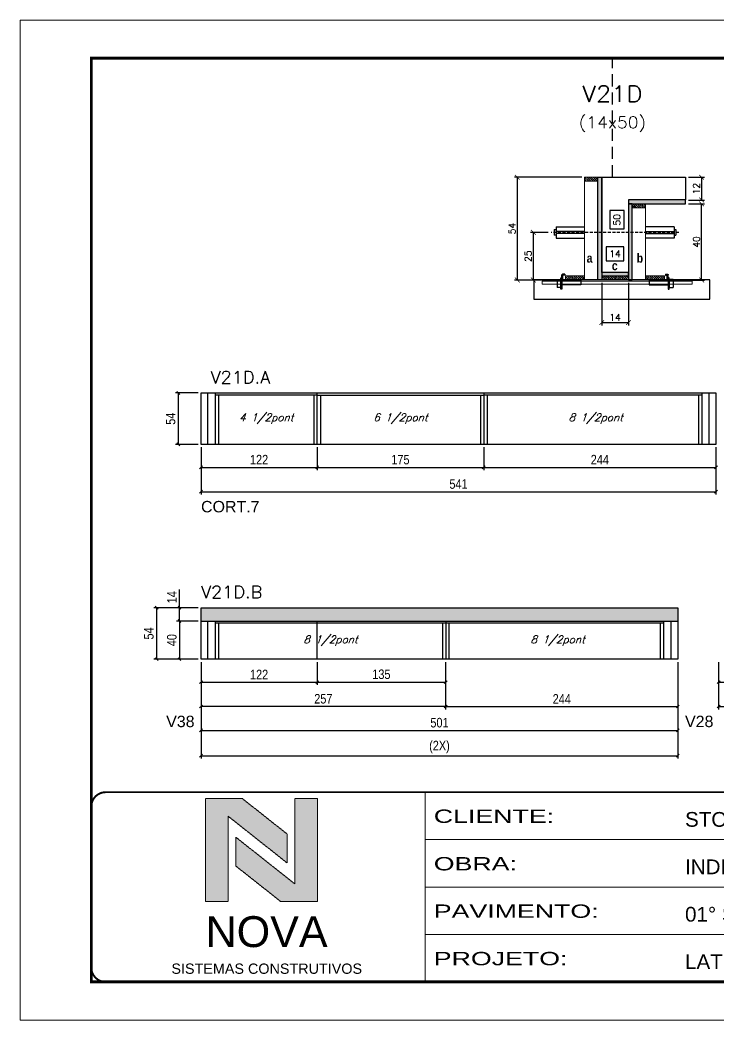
# Model space of a CAD drawing. Extents: x 0 to 6325, y 5574 to 19307.
# Drawn here: x 3170 to 3903, y 14763 to 15813 of the extents above; entities that cross this region are included whole.
import ezdxf
from ezdxf.enums import TextEntityAlignment as Align

# ---------------------------------------------------------------- set-up
doc = ezdxf.new("R2010")
doc.units = 0
for name, pattern in [('CONTINUO', [0]), ('DASHED', [0.75, 0.5, -0.25]), ('HIDDEN', [9.525, 6.35, -3.175])]:
    doc.linetypes.add(name, pattern=pattern)
for name, color, linetype in [('1', 1, 'Continuous'), ('5', 5, 'Continuous'), ('barrote', 251, 'Continuous'), ('COTA', 241, 'Continuous'), ('Cota Seção (2x)', 4, 'Continuous'), ('detalhes', 4, 'Continuous'), ('Hachura', 253, 'Continuous'), ('Painéis', 200, 'Continuous'), ('presilha', 1, 'Continuous'), ('SARR_2.2x7', 40, 'Continuous'), ('SARR_3.5x7', 81, 'Continuous'), ('TENSOR', 3, 'Continuous'), ('texto', 7, 'Continuous'), ('Texto de Titulo', 7, 'Continuous'), ('Texto Qtd Sarr', 242, 'Continuous')]:
    doc.layers.add(name, color=color, linetype=linetype)
for name, color, linetype, lineweight in [('CARIMBO-LEGENDA', 75, 'Continuous', 15), ('CONCRETO', 251, 'Continuous', 25), ('Folhas', 255, 'Continuous', 9), ('Madeira', 126, 'Continuous', 18), ('SARRAFO DE PRESSAO', 251, 'DASHED', 9), ('SCO-___-LAJ', 2, 'Continuous', 0), ('Texto Seção', 7, 'Continuous', 15)]:
    doc.layers.add(name, color=color, linetype=linetype, lineweight=lineweight)
doc.styles.add('arial', font='arial.ttf')
doc.styles.add('COTA TECNICA', font='techl___.ttf', dxfattribs={"height": 10})
doc.styles.add('REGUA-120', font='ROMANS.shx', dxfattribs={"height": 15})
doc.styles.add('Romans', font='romans.shx')
doc.styles.get("Standard").update_dxf_attribs({"font": 'arial.ttf'})
doc.styles.add('TECNICA', font='techb___.ttf', dxfattribs={"height": 10})
doc.styles.add('Tecnologia', font='')
doc.styles.get('Tecnologia').set_extended_font_data('Forgotten Futurist')
doc.dimstyles.new('Cota Seção (2x)', dxfattribs={"dimtxt": 7, "dimasz": 5, "dimexe": 3, "dimexo": 3, "dimgap": 2, "dimtad": 3, "dimdec": 1, "dimlfac": 0.5, "dimzin": 12, "dimdsep": 46, "dimtxsty": 'Romans', "dimblk": 'ARCHTICK', "dimcen": 0, "dimclrd": 4, "dimclre": 4, "dimclrt": 1, "dimadec": 1, "dimazin": 3, "dimtfac": 1, "dimtdec": 1, "dimtmove": 0, "dimatfit": 3, "dimldrblk": 'OBLIQUE', "dimfxl": 1, "dimtolj": 1, "dimtzin": 12, "dimarcsym": 0})
doc.dimstyles.new('Cota Seção interna', dxfattribs={"dimtxt": 7, "dimasz": 6, "dimexe": 0.18, "dimexo": 2, "dimgap": -4, "dimtad": 3, "dimdec": 1, "dimlfac": 0.5, "dimzin": 12, "dimdsep": 46, "dimtxsty": 'Romans', "dimblk": 'ARCHTICK', "dimcen": 0.09, "dimse1": 1, "dimse2": 1, "dimsd1": 1, "dimsd2": 1, "dimclrd": 180, "dimclre": 5, "dimclrt": 1, "dimadec": 0, "dimazin": 3, "dimtfac": 1, "dimtdec": 1, "dimtofl": 0, "dimtmove": 0, "dimatfit": 3, "dimldrblk": 'ARCHTICK', "dimfxl": 1, "dimtolj": 1, "dimtzin": 0, "dimarcsym": 0})
doc.dimstyles.new('PAINEL', dxfattribs={"dimtxt": 10, "dimasz": 3, "dimexe": 3, "dimexo": 3, "dimgap": 3, "dimtad": 1, "dimdec": 1, "dimzin": 12, "dimdsep": 46, "dimtxsty": 'COTA TECNICA', "dimblk1": 'OBLIQUE', "dimblk2": 'OBLIQUE', "dimsah": 1, "dimcen": 0.9, "dimclrd": 4, "dimclre": 4, "dimclrt": 240, "dimadec": 1, "dimazin": 3, "dimtfac": 1, "dimtdec": 1, "dimtmove": 0, "dimatfit": 3, "dimfxl": 1, "dimtolj": 1, "dimtzin": 12, "dimarcsym": 0})
pattern_1 = [(315, (26727.815, 7310.206), (1.12253202, 1.12253202), [])]

# ---------------------------------------------------------------- blocks, each defined once
blk = doc.blocks.new('A$C64660E27')
at = {"layer": 'COTA', "true_color": 0x1a1a1a}
h = blk.add_hatch(color=250, dxfattribs=at)
h.dxf.hatch_style = 1
h.paths.add_polyline_path([(185.4, -11.6), (142.4, -11.6), (142.4, -131.6), (168.8, -131.6), (168.8, -32.2), (237.7, -86.7), (237.7, -53)])
at = {"layer": 'COTA'}
h = blk.add_hatch(color=20, dxfattribs=at)
h.dxf.hatch_style = 1
h.paths.add_polyline_path([(273, -11.4), (246.6, -11.4), (246.6, -111.1), (177.7, -56.6), (177.7, -90.2), (230, -131.6), (273, -131.6)])
for p, q in [((142.4, -131.6), (142.4, -11.6)), ((142.4, -11.6), (185.4, -11.6)), ((185.4, -11.6), (237.7, -53)), ((273, -11.4), (246.6, -11.4)), ((246.6, -111.1), (246.6, -11.4)), ((273, -11.4), (273, -131.6)), ((168.8, -32.2), (237.7, -86.7)), ((168.8, -131.6), (168.8, -32.2)), ((246.6, -111.1), (177.7, -56.6)), ((177.7, -90.2), (177.7, -56.6)), ((237.7, -86.7), (237.7, -53)), ((230, -131.6), (177.7, -90.2)), ((142.4, -131.6), (168.8, -131.6)), ((273, -131.6), (230, -131.6))]:
    blk.add_line(p, q)
at = {"layer": 'CARIMBO-LEGENDA', "color": 7, "linetype": 'Continuous', "ltscale": 100, "style": 'arial'}
blk.add_text('NOVA', height=36, dxfattribs=at).set_placement((142.4, -184.8))
at = {"layer": 'CARIMBO-LEGENDA', "color": 7, "linetype": 'Continuous', "style": 'arial'}
blk.add_text('SISTEMAS CONSTRUTIVOS', height=12, dxfattribs=at).set_placement((102.5, -216))
blk = doc.blocks.new('9999999999')
at = {"color": 30, "linetype": 'CONTINUO'}
for p, q in [((98564.6, 34230.2), (98564.6, 34429.4)), ((98564.6, 34379.6), (99584, 34379.6)), ((98564.6, 34329.8), (99488, 34329.8)), ((98564.6, 34280), (99488, 34280))]:
    blk.add_line(p, q, dxfattribs=at)
at = {"color": 30, "linetype": 'CONTINUO', "const_width": 2}
blk.add_lwpolyline([(99584, 34230.2), (99584, 34414.4, 0.414214), (99569, 34429.4), (98229, 34429.4, 0.414214), (98214, 34414.4), (98214, 34245.2, 0.414214), (98229, 34230.2), (99584, 34230.2)], format="xyb", dxfattribs=at)
at = {"layer": 'Folhas'}
blk.add_lwpolyline([(98139, 34190.2), (99624, 34190.2), (99624, 35240.2), (98139, 35240.2)], close=True, dxfattribs=at)
at = {"layer": 'Folhas', "color": 30, "const_width": 3}
blk.add_lwpolyline([(98214, 34230.2), (99584, 34230.2), (99584, 35200.2), (98214, 35200.2)], close=True, dxfattribs=at)
at = {"xscale": 0.9, "yscale": 0.9, "zscale": 0.9}
blk.add_blockref('A$C64660E27', (98205.8, 34433.1), dxfattribs=at)
at = {"color": 7, "linetype": 'Continuous', "ltscale": 5, "style": 'arial'}
for s, height, p in [('STOG', 15.48, (98837.7, 34393.1)), ('INDIANOPOLIS', 15.483, (98837.7, 34343.3)), ('01° SUBSOLO - PERIFERIA - TRECHO 1', 15.483, (98837.7, 34293.5)), ('LATERAL DE VIGAS', 15.483, (98837.7, 34243.7))]:
    blk.add_text(s, height=height, dxfattribs=at).set_placement(p)
at = {"layer": 'Folhas', "color": 7, "style": 'Tecnologia', "width": 1.5}
for s, p in [('CLIENTE:', (98573.7, 34397.2)), ('OBRA:', (98573.7, 34347.3)), ('PAVIMENTO:', (98573.7, 34297.5)), ('PROJETO:', (98573.7, 34247.7))]:
    blk.add_text(s, height=14, dxfattribs=at).set_placement(p)
blk = doc.blocks.new('titulo1')
at = {"layer": 'Defpoints', "color": 252, "linetype": 'HIDDEN', "ltscale": 2}
blk.add_line((0, 0), (0, 125), dxfattribs=at)
at = {"layer": 'Defpoints', "style": 'Romans', "oblique": 15}
blk.add_attdef('FOLHA', text='', height=10, dxfattribs=at).set_placement((0, 15.6), align=Align.MIDDLE_CENTER)
at = {"layer": 'Texto Qtd Sarr', "color": 3, "style": 'Romans', "oblique": 15}
for tag, height, p in [('TITULO', 17, (0, 71.4)), ('SEÇÃO', 12, (0, 41.5))]:
    blk.add_attdef(tag, text='', height=height, dxfattribs=at).set_placement(p, align=Align.MIDDLE_CENTER)
blk = doc.blocks.new('_ArchTick')
at = {"color": 0, "linetype": 'ByBlock', "const_width": 0.15}
blk.add_lwpolyline([(-0.5, -0.5), (0.5, 0.5)], dxfattribs=at)
blk = doc.blocks.new('*D3649')
at = {"layer": 'COTA', "color": 4, "lineweight": -2, "transparency": 16777216}
for p, q in [((3872.2, 15647.8), (3889.1, 15647.8)), ((3886.1, 15647.8), (3886.1, 15623.8)), ((3872.2, 15623.8), (3889.1, 15623.8))]:
    blk.add_line(p, q, dxfattribs=at)
at = {"layer": 'Defpoints', "color": 0, "transparency": 16777216}
for p in [(3869.2, 15647.8), (3869.2, 15623.8), (3886.1, 15623.8)]:
    blk.add_point(p, dxfattribs=at)
at = {"layer": 'COTA', "color": 4, "lineweight": -2, "transparency": 16777216, "xscale": 5, "yscale": 5, "zscale": 5}
for p, rotation in [((3886.1, 15647.8), 90), ((3886.1, 15623.8), 270)]:
    blk.add_blockref('_ArchTick', p, dxfattribs=dict(at, rotation=rotation))
at = {"layer": 'COTA', "color": 1, "transparency": 16777216, "insert": (3880.6, 15635.8), "char_height": 7, "attachment_point": 5, "rotation": 90, "style": 'Romans'}
blk.add_mtext('\\A1;12', dxfattribs=at)
blk = doc.blocks.new('_Oblique')
at = {"layer": '1', "color": 0, "lineweight": -2}
blk.add_line((-0.5, -0.5), (0.5, 0.5), dxfattribs=at)
blk = doc.blocks.new('*D3650')
at = {"layer": 'COTA', "color": 4, "lineweight": -2, "transparency": 16777216}
for p, q in [((3872.2, 15619.8), (3889.1, 15619.8)), ((3886.1, 15539.8), (3886.1, 15619.8)), ((3845.8, 15539.8), (3889.1, 15539.8))]:
    blk.add_line(p, q, dxfattribs=at)
at = {"layer": 'Defpoints', "color": 0, "transparency": 16777216}
for p in [(3869.2, 15619.8), (3886.1, 15619.8), (3842.8, 15539.8)]:
    blk.add_point(p, dxfattribs=at)
at = {"layer": 'COTA', "color": 4, "lineweight": -2, "transparency": 16777216, "xscale": 5, "yscale": 5, "zscale": 5}
for p, rotation in [((3886.1, 15619.8), 90), ((3886.1, 15539.8), 270)]:
    blk.add_blockref('_ArchTick', p, dxfattribs=dict(at, rotation=rotation))
at = {"layer": 'COTA', "color": 1, "transparency": 16777216, "insert": (3880.6, 15579.8), "char_height": 7, "attachment_point": 5, "rotation": 90, "style": 'Romans'}
blk.add_mtext('\\A1;40', dxfattribs=at)
blk = doc.blocks.new('*D3651')
at = {"layer": 'Cota Seção (2x)', "color": 180, "lineweight": -2, "transparency": 16777216}
for p, q in [((3804.7, 15612.7), (3789.7, 15612.7)), ((3789.7, 15612.7), (3789.7, 15593.4)), ((3804.7, 15593.4), (3804.7, 15612.7)), ((3789.7, 15593.4), (3804.7, 15593.4))]:
    blk.add_line(p, q, dxfattribs=at)
at = {"layer": 'Defpoints', "color": 0, "transparency": 16777216}
for p in [(3808.7, 15647.8), (3820.2, 15647.8), (3820.2, 15547.8)]:
    blk.add_point(p, dxfattribs=at)
at = {"layer": 'Cota Seção (2x)', "color": 1, "transparency": 16777216, "insert": (3797.2, 15603), "char_height": 7, "attachment_point": 5, "rotation": 90, "style": 'Romans'}
blk.add_mtext('\\A1;50', dxfattribs=at)
blk = doc.blocks.new('*D3652')
at = {"layer": 'COTA', "color": 4, "lineweight": -2, "transparency": 16777216}
for p, q in [((3760.2, 15647.8), (3689.5, 15647.8)), ((3692.5, 15647.8), (3692.5, 15539.8)), ((3744.6, 15539.8), (3689.5, 15539.8))]:
    blk.add_line(p, q, dxfattribs=at)
at = {"layer": 'Defpoints', "color": 0, "transparency": 16777216}
for p in [(3763.2, 15647.8), (3692.5, 15539.8), (3747.6, 15539.8)]:
    blk.add_point(p, dxfattribs=at)
at = {"layer": 'COTA', "color": 4, "lineweight": -2, "transparency": 16777216, "xscale": 5, "yscale": 5, "zscale": 5}
for p, rotation in [((3692.5, 15647.8), 90), ((3692.5, 15539.8), 270)]:
    blk.add_blockref('_ArchTick', p, dxfattribs=dict(at, rotation=rotation))
at = {"layer": 'COTA', "color": 1, "transparency": 16777216, "insert": (3687, 15593.8), "char_height": 7, "attachment_point": 5, "rotation": 90, "style": 'Romans'}
blk.add_mtext('\\A1;54', dxfattribs=at)
blk = doc.blocks.new('PRESILHA METÁLICA 1')
at = {"layer": 'presilha'}
for p, q in [((7.5, 10.6), (7.5, 19.9)), ((12, 21), (8.6, 21)), ((9, 11.6), (9, 18.9)), ((12, 19.5), (9.6, 19.5)), ((12, 21), (12, 19.5)), ((0, 13), (6, 13)), ((0, 13), (0, 0)), ((6, 0), (0, 0)), ((6, 15.5), (7.5, 15.5)), ((6, -2.5), (6, 15.5)), ((6, 13), (6, 0)), ((7.5, 15.5), (7.5, -2.5)), ((37.5, 4.1), (7.5, 4.1)), ((37.5, 11), (9.6, 11)), ((37.5, 11), (37.5, 4.1)), ((7.5, -2.5), (6, -2.5))]:
    blk.add_line(p, q, dxfattribs=at)
for centre, radius, start, end in [((8.6, 19.9), 1.14, 90, 180), ((9.6, 18.9), 0.57, 90, 180), ((9.6, 11.6), 0.57, 180, 270)]:
    blk.add_arc(centre, radius, start, end, dxfattribs=at)
blk = doc.blocks.new('*D3653')
at = {"layer": 'COTA', "color": 4, "lineweight": -2, "transparency": 16777216}
for p, q in [((3781.2, 15536.8), (3781.2, 15492.1)), ((3809.2, 15536.8), (3809.2, 15492.1)), ((3781.2, 15495.1), (3809.2, 15495.1))]:
    blk.add_line(p, q, dxfattribs=at)
at = {"layer": 'Defpoints', "color": 0, "transparency": 16777216}
for p in [(3781.2, 15539.8), (3809.2, 15539.8), (3809.2, 15495.1)]:
    blk.add_point(p, dxfattribs=at)
at = {"layer": 'COTA', "color": 4, "lineweight": -2, "transparency": 16777216, "xscale": 5, "yscale": 5, "zscale": 5, "rotation": 180}
blk.add_blockref('_ArchTick', (3781.2, 15495.1), dxfattribs=at)
at = {"layer": 'COTA', "color": 4, "lineweight": -2, "transparency": 16777216, "xscale": 5, "yscale": 5, "zscale": 5}
blk.add_blockref('_ArchTick', (3809.2, 15495.1), dxfattribs=at)
at = {"layer": 'COTA', "color": 1, "transparency": 16777216, "insert": (3795.2, 15500.6), "char_height": 7, "attachment_point": 5, "style": 'Romans'}
blk.add_mtext('\\A1;14', dxfattribs=at)
blk = doc.blocks.new('*D4786')
at = {"layer": 'COTA', "color": 4, "lineweight": -2, "transparency": 16777216}
for p, q in [((3724.9, 15589.8), (3706.3, 15589.8)), ((3709.3, 15589.8), (3709.3, 15539.8)), ((3724.9, 15539.8), (3706.3, 15539.8))]:
    blk.add_line(p, q, dxfattribs=at)
at = {"layer": 'Defpoints', "color": 0, "transparency": 16777216}
for p in [(3727.9, 15589.8), (3709.3, 15539.8), (3727.9, 15539.8)]:
    blk.add_point(p, dxfattribs=at)
at = {"layer": 'COTA', "color": 4, "lineweight": -2, "transparency": 16777216, "xscale": 5, "yscale": 5, "zscale": 5}
for p, rotation in [((3709.3, 15589.8), 90), ((3709.3, 15539.8), 270)]:
    blk.add_blockref('_ArchTick', p, dxfattribs=dict(at, rotation=rotation))
at = {"layer": 'COTA', "color": 1, "transparency": 16777216, "insert": (3703.8, 15564.8), "char_height": 7, "attachment_point": 5, "rotation": 90, "style": 'Romans'}
blk.add_mtext('\\A1;25', dxfattribs=at)
blk = doc.blocks.new('*D3648')
at = {"layer": 'Cota Seção (2x)', "color": 180, "lineweight": -2, "transparency": 16777216}
for p, q in [((3804.5, 15574.8), (3785.9, 15574.8)), ((3785.9, 15574.8), (3785.9, 15559.8)), ((3804.5, 15559.8), (3804.5, 15574.8)), ((3785.9, 15559.8), (3804.5, 15559.8))]:
    blk.add_line(p, q, dxfattribs=at)
at = {"layer": 'Defpoints', "color": 0, "transparency": 16777216}
for p in [(3809.2, 15555.8), (3781.2, 15539.8), (3809.2, 15539.8)]:
    blk.add_point(p, dxfattribs=at)
at = {"layer": 'Cota Seção (2x)', "color": 1, "transparency": 16777216, "insert": (3795.2, 15567.3), "char_height": 7, "attachment_point": 5, "style": 'Romans'}
blk.add_mtext('\\A1;14', dxfattribs=at)
blk = doc.blocks.new('*D4790')
at = {"layer": 'COTA', "color": 4, "lineweight": -2, "transparency": 16777216}
for p, q in [((3357.2, 15421.2), (3333.4, 15421.2)), ((3336.4, 15367.2), (3336.4, 15421.2)), ((3357.2, 15367.2), (3333.4, 15367.2))]:
    blk.add_line(p, q, dxfattribs=at)
at = {"layer": 'Defpoints', "color": 0, "transparency": 16777216}
for p in [(3336.4, 15421.2), (3360.2, 15421.2), (3360.2, 15367.2)]:
    blk.add_point(p, dxfattribs=at)
at = {"layer": 'COTA', "color": 4, "lineweight": -2, "transparency": 16777216, "xscale": 3, "yscale": 3, "zscale": 3}
for p, rotation in [((3336.4, 15421.2), 90), ((3336.4, 15367.2), 270)]:
    blk.add_blockref('_Oblique', p, dxfattribs=dict(at, rotation=rotation))
at = {"layer": 'COTA', "color": 240, "transparency": 16777216, "insert": (3328.3, 15394.2), "char_height": 10, "attachment_point": 5, "rotation": 90, "style": 'COTA TECNICA'}
blk.add_mtext('\\A1;54', dxfattribs=at)
blk = doc.blocks.new('*D4791')
at = {"layer": 'COTA', "color": 4, "lineweight": -2, "transparency": 16777216}
for p, q in [((3360.2, 15364.2), (3360.2, 15314.5)), ((3901.2, 15364.2), (3901.2, 15314.5)), ((3360.2, 15317.5), (3901.2, 15317.5))]:
    blk.add_line(p, q, dxfattribs=at)
at = {"layer": 'Defpoints', "color": 0, "transparency": 16777216}
for p in [(3360.2, 15367.2), (3901.2, 15367.2), (3901.2, 15317.5)]:
    blk.add_point(p, dxfattribs=at)
at = {"layer": 'COTA', "color": 4, "lineweight": -2, "transparency": 16777216, "xscale": 3, "yscale": 3, "zscale": 3, "rotation": 180}
blk.add_blockref('_Oblique', (3360.2, 15317.5), dxfattribs=at)
at = {"layer": 'COTA', "color": 4, "lineweight": -2, "transparency": 16777216, "xscale": 3, "yscale": 3, "zscale": 3}
blk.add_blockref('_Oblique', (3901.2, 15317.5), dxfattribs=at)
at = {"layer": 'COTA', "color": 240, "transparency": 16777216, "insert": (3630.7, 15325.6), "char_height": 10, "attachment_point": 5, "style": 'COTA TECNICA'}
blk.add_mtext('\\A1;541', dxfattribs=at)
blk = doc.blocks.new('*D4792')
at = {"layer": 'COTA', "color": 4, "lineweight": -2, "transparency": 16777216}
for p, q in [((3360.2, 15364.2), (3360.2, 15340.1)), ((3482.2, 15364.2), (3482.2, 15340.1)), ((3360.2, 15343.1), (3482.2, 15343.1))]:
    blk.add_line(p, q, dxfattribs=at)
at = {"layer": 'Defpoints', "color": 0, "transparency": 16777216}
for p in [(3360.2, 15367.2), (3482.2, 15367.2), (3482.2, 15343.1)]:
    blk.add_point(p, dxfattribs=at)
at = {"layer": 'COTA', "color": 4, "lineweight": -2, "transparency": 16777216, "xscale": 3, "yscale": 3, "zscale": 3, "rotation": 180}
blk.add_blockref('_Oblique', (3360.2, 15343.1), dxfattribs=at)
at = {"layer": 'COTA', "color": 4, "lineweight": -2, "transparency": 16777216, "xscale": 3, "yscale": 3, "zscale": 3}
blk.add_blockref('_Oblique', (3482.2, 15343.1), dxfattribs=at)
at = {"layer": 'COTA', "color": 240, "transparency": 16777216, "insert": (3421.2, 15351.2), "char_height": 10, "attachment_point": 5, "style": 'COTA TECNICA'}
blk.add_mtext('\\A1;122', dxfattribs=at)
blk = doc.blocks.new('*D4793')
at = {"layer": 'COTA', "color": 4, "lineweight": -2, "transparency": 16777216}
for p, q in [((3482.2, 15364.2), (3482.2, 15340.1)), ((3657.2, 15364.2), (3657.2, 15340.1)), ((3482.2, 15343.1), (3657.2, 15343.1))]:
    blk.add_line(p, q, dxfattribs=at)
at = {"layer": 'Defpoints', "color": 0, "transparency": 16777216}
for p in [(3482.2, 15367.2), (3657.2, 15367.2), (3657.2, 15343.1)]:
    blk.add_point(p, dxfattribs=at)
at = {"layer": 'COTA', "color": 4, "lineweight": -2, "transparency": 16777216, "xscale": 3, "yscale": 3, "zscale": 3, "rotation": 180}
blk.add_blockref('_Oblique', (3482.2, 15343.1), dxfattribs=at)
at = {"layer": 'COTA', "color": 4, "lineweight": -2, "transparency": 16777216, "xscale": 3, "yscale": 3, "zscale": 3}
blk.add_blockref('_Oblique', (3657.2, 15343.1), dxfattribs=at)
at = {"layer": 'COTA', "color": 240, "transparency": 16777216, "insert": (3569.7, 15351.2), "char_height": 10, "attachment_point": 5, "style": 'COTA TECNICA'}
blk.add_mtext('\\A1;175', dxfattribs=at)
blk = doc.blocks.new('*D3656')
at = {"layer": 'COTA', "color": 4, "lineweight": -2, "transparency": 16777216}
for p, q in [((3657.2, 15364.2), (3657.2, 15340.1)), ((3901.2, 15364.2), (3901.2, 15340.1)), ((3657.2, 15343.1), (3901.2, 15343.1))]:
    blk.add_line(p, q, dxfattribs=at)
at = {"layer": 'Defpoints', "color": 0, "transparency": 16777216}
for p in [(3657.2, 15367.2), (3901.2, 15367.2), (3901.2, 15343.1)]:
    blk.add_point(p, dxfattribs=at)
at = {"layer": 'COTA', "color": 4, "lineweight": -2, "transparency": 16777216, "xscale": 3, "yscale": 3, "zscale": 3, "rotation": 180}
blk.add_blockref('_Oblique', (3657.2, 15343.1), dxfattribs=at)
at = {"layer": 'COTA', "color": 4, "lineweight": -2, "transparency": 16777216, "xscale": 3, "yscale": 3, "zscale": 3}
blk.add_blockref('_Oblique', (3901.2, 15343.1), dxfattribs=at)
at = {"layer": 'COTA', "color": 240, "transparency": 16777216, "insert": (3779.2, 15351.2), "char_height": 10, "attachment_point": 5, "style": 'COTA TECNICA'}
blk.add_mtext('\\A1;244', dxfattribs=at)
blk = doc.blocks.new('*D4800')
at = {"layer": 'COTA', "color": 4, "lineweight": -2, "transparency": 16777216}
for p, q in [((3904, 15138.7), (3904, 15089)), ((4445, 15138.7), (4445, 15089)), ((3904, 15092), (4445, 15092))]:
    blk.add_line(p, q, dxfattribs=at)
at = {"layer": 'Defpoints', "color": 0, "transparency": 16777216}
for p in [(3904, 15141.7), (4445, 15141.7), (4445, 15092)]:
    blk.add_point(p, dxfattribs=at)
at = {"layer": 'COTA', "color": 4, "lineweight": -2, "transparency": 16777216, "xscale": 3, "yscale": 3, "zscale": 3, "rotation": 180}
blk.add_blockref('_Oblique', (3904, 15092), dxfattribs=at)
at = {"layer": 'COTA', "color": 4, "lineweight": -2, "transparency": 16777216, "xscale": 3, "yscale": 3, "zscale": 3}
blk.add_blockref('_Oblique', (4445, 15092), dxfattribs=at)
at = {"layer": 'COTA', "color": 240, "transparency": 16777216, "insert": (4174.5, 15100.1), "char_height": 10, "attachment_point": 5, "style": 'COTA TECNICA'}
blk.add_mtext('\\A1;541', dxfattribs=at)
blk = doc.blocks.new('*D4801')
at = {"layer": 'COTA', "color": 4, "lineweight": -2, "transparency": 16777216}
for p, q in [((3904, 15138.7), (3904, 15114.6)), ((4026, 15138.7), (4026, 15114.6)), ((3904, 15117.6), (4026, 15117.6))]:
    blk.add_line(p, q, dxfattribs=at)
at = {"layer": 'Defpoints', "color": 0, "transparency": 16777216}
for p in [(3904, 15141.7), (4026, 15141.7), (4026, 15117.6)]:
    blk.add_point(p, dxfattribs=at)
at = {"layer": 'COTA', "color": 4, "lineweight": -2, "transparency": 16777216, "xscale": 3, "yscale": 3, "zscale": 3, "rotation": 180}
blk.add_blockref('_Oblique', (3904, 15117.6), dxfattribs=at)
at = {"layer": 'COTA', "color": 4, "lineweight": -2, "transparency": 16777216, "xscale": 3, "yscale": 3, "zscale": 3}
blk.add_blockref('_Oblique', (4026, 15117.6), dxfattribs=at)
at = {"layer": 'COTA', "color": 240, "transparency": 16777216, "insert": (3965, 15125.6), "char_height": 10, "attachment_point": 5, "style": 'COTA TECNICA'}
blk.add_mtext('\\A1;122', dxfattribs=at)
blk = doc.blocks.new('*D4803')
at = {"layer": 'COTA', "color": 4, "lineweight": -2, "transparency": 16777216}
for p, q in [((3360.2, 15138.7), (3360.2, 15063.9)), ((3861.2, 15138.7), (3861.2, 15063.9)), ((3360.2, 15066.9), (3861.2, 15066.9))]:
    blk.add_line(p, q, dxfattribs=at)
at = {"layer": 'Defpoints', "color": 0, "transparency": 16777216}
for p in [(3360.2, 15141.7), (3861.2, 15141.7), (3861.2, 15066.9)]:
    blk.add_point(p, dxfattribs=at)
at = {"layer": 'COTA', "color": 4, "lineweight": -2, "transparency": 16777216, "xscale": 3, "yscale": 3, "zscale": 3, "rotation": 180}
blk.add_blockref('_Oblique', (3360.2, 15066.9), dxfattribs=at)
at = {"layer": 'COTA', "color": 4, "lineweight": -2, "transparency": 16777216, "xscale": 3, "yscale": 3, "zscale": 3}
blk.add_blockref('_Oblique', (3861.2, 15066.9), dxfattribs=at)
at = {"layer": 'COTA', "color": 240, "transparency": 16777216, "insert": (3610.7, 15075), "char_height": 10, "attachment_point": 5, "style": 'COTA TECNICA'}
blk.add_mtext('\\A1;501', dxfattribs=at)
blk = doc.blocks.new('*D4804')
at = {"layer": 'COTA', "color": 4, "lineweight": -2, "transparency": 16777216}
for p, q in [((3360.2, 15138.7), (3360.2, 15114.6)), ((3482.2, 15138.7), (3482.2, 15114.6)), ((3360.2, 15117.6), (3482.2, 15117.6))]:
    blk.add_line(p, q, dxfattribs=at)
at = {"layer": 'Defpoints', "color": 0, "transparency": 16777216}
for p in [(3360.2, 15141.7), (3482.2, 15141.7), (3482.2, 15117.6)]:
    blk.add_point(p, dxfattribs=at)
at = {"layer": 'COTA', "color": 4, "lineweight": -2, "transparency": 16777216, "xscale": 3, "yscale": 3, "zscale": 3, "rotation": 180}
blk.add_blockref('_Oblique', (3360.2, 15117.6), dxfattribs=at)
at = {"layer": 'COTA', "color": 4, "lineweight": -2, "transparency": 16777216, "xscale": 3, "yscale": 3, "zscale": 3}
blk.add_blockref('_Oblique', (3482.2, 15117.6), dxfattribs=at)
at = {"layer": 'COTA', "color": 240, "transparency": 16777216, "insert": (3421.2, 15125.6), "char_height": 10, "attachment_point": 5, "style": 'COTA TECNICA'}
blk.add_mtext('\\A1;122', dxfattribs=at)
blk = doc.blocks.new('*D4805')
at = {"layer": 'COTA', "color": 4, "lineweight": -2, "transparency": 16777216}
for p, q in [((3482.2, 15138.7), (3482.2, 15114.6)), ((3617.2, 15138.7), (3617.2, 15114.6)), ((3482.2, 15117.6), (3617.2, 15117.6))]:
    blk.add_line(p, q, dxfattribs=at)
at = {"layer": 'Defpoints', "color": 0, "transparency": 16777216}
for p in [(3482.2, 15141.7), (3617.2, 15141.7), (3617.2, 15117.6)]:
    blk.add_point(p, dxfattribs=at)
at = {"layer": 'COTA', "color": 4, "lineweight": -2, "transparency": 16777216, "xscale": 3, "yscale": 3, "zscale": 3, "rotation": 180}
blk.add_blockref('_Oblique', (3482.2, 15117.6), dxfattribs=at)
at = {"layer": 'COTA', "color": 4, "lineweight": -2, "transparency": 16777216, "xscale": 3, "yscale": 3, "zscale": 3}
blk.add_blockref('_Oblique', (3617.2, 15117.6), dxfattribs=at)
at = {"layer": 'COTA', "color": 240, "transparency": 16777216, "insert": (3549.7, 15125.8), "char_height": 10, "attachment_point": 5, "style": 'COTA TECNICA'}
blk.add_mtext('\\A1;135', dxfattribs=at)
blk = doc.blocks.new('*D3660')
at = {"layer": 'COTA', "color": 4, "lineweight": -2, "transparency": 16777216}
for p, q in [((3617.2, 15138.7), (3617.2, 15089)), ((3861.2, 15138.7), (3861.2, 15089)), ((3617.2, 15092), (3861.2, 15092))]:
    blk.add_line(p, q, dxfattribs=at)
at = {"layer": 'Defpoints', "color": 0, "transparency": 16777216}
for p in [(3617.2, 15141.7), (3861.2, 15141.7), (3861.2, 15092)]:
    blk.add_point(p, dxfattribs=at)
at = {"layer": 'COTA', "color": 4, "lineweight": -2, "transparency": 16777216, "xscale": 3, "yscale": 3, "zscale": 3, "rotation": 180}
blk.add_blockref('_Oblique', (3617.2, 15092), dxfattribs=at)
at = {"layer": 'COTA', "color": 4, "lineweight": -2, "transparency": 16777216, "xscale": 3, "yscale": 3, "zscale": 3}
blk.add_blockref('_Oblique', (3861.2, 15092), dxfattribs=at)
at = {"layer": 'COTA', "color": 240, "transparency": 16777216, "insert": (3739.2, 15100), "char_height": 10, "attachment_point": 5, "style": 'COTA TECNICA'}
blk.add_mtext('\\A1;244', dxfattribs=at)
blk = doc.blocks.new('*D3661')
at = {"layer": 'COTA', "color": 4, "lineweight": -2, "transparency": 16777216}
for p, q in [((3360.2, 15138.7), (3360.2, 15089)), ((3617.2, 15138.7), (3617.2, 15089)), ((3617.2, 15092), (3360.2, 15092))]:
    blk.add_line(p, q, dxfattribs=at)
at = {"layer": 'Defpoints', "color": 0, "transparency": 16777216}
for p in [(3360.2, 15141.7), (3617.2, 15141.7), (3360.2, 15092)]:
    blk.add_point(p, dxfattribs=at)
at = {"layer": 'COTA', "color": 4, "lineweight": -2, "transparency": 16777216, "xscale": 3, "yscale": 3, "zscale": 3, "rotation": 180}
blk.add_blockref('_Oblique', (3360.2, 15092), dxfattribs=at)
at = {"layer": 'COTA', "color": 4, "lineweight": -2, "transparency": 16777216, "xscale": 3, "yscale": 3, "zscale": 3}
blk.add_blockref('_Oblique', (3617.2, 15092), dxfattribs=at)
at = {"layer": 'COTA', "color": 240, "transparency": 16777216, "insert": (3488.7, 15100.1), "char_height": 10, "attachment_point": 5, "style": 'COTA TECNICA'}
blk.add_mtext('\\A1;257', dxfattribs=at)
blk = doc.blocks.new('*D3662')
at = {"layer": 'COTA', "color": 4, "lineweight": -2, "transparency": 16777216}
for p, q in [((3360.2, 15138.7), (3360.2, 15037.3)), ((3861.2, 15138.7), (3861.2, 15037.3)), ((3360.2, 15040.3), (3861.2, 15040.3))]:
    blk.add_line(p, q, dxfattribs=at)
at = {"layer": 'Defpoints', "color": 0, "transparency": 16777216}
for p in [(3360.2, 15141.7), (3861.2, 15141.7), (3861.2, 15040.3)]:
    blk.add_point(p, dxfattribs=at)
at = {"layer": 'COTA', "color": 4, "lineweight": -2, "transparency": 16777216, "xscale": 3, "yscale": 3, "zscale": 3, "rotation": 180}
blk.add_blockref('_Oblique', (3360.2, 15040.3), dxfattribs=at)
at = {"layer": 'COTA', "color": 4, "lineweight": -2, "transparency": 16777216, "xscale": 3, "yscale": 3, "zscale": 3}
blk.add_blockref('_Oblique', (3861.2, 15040.3), dxfattribs=at)
at = {"layer": 'COTA', "color": 240, "transparency": 16777216, "insert": (3610.7, 15049.5), "char_height": 10, "attachment_point": 5, "style": 'COTA TECNICA'}
blk.add_mtext('\\A1;(2X)', dxfattribs=at)
blk = doc.blocks.new('*D4807')
at = {"layer": 'COTA', "color": 4, "lineweight": -2, "transparency": 16777216}
for p, q in [((3337.6, 15195.7), (3337.6, 15214.8)), ((3357.2, 15195.7), (3334.6, 15195.7)), ((3337.6, 15181.7), (3337.6, 15195.7)), ((3357.2, 15181.7), (3334.6, 15181.7))]:
    blk.add_line(p, q, dxfattribs=at)
at = {"layer": 'Defpoints', "color": 0, "transparency": 16777216}
for p in [(3337.6, 15195.7), (3360.2, 15195.7), (3360.2, 15181.7)]:
    blk.add_point(p, dxfattribs=at)
at = {"layer": 'COTA', "color": 4, "lineweight": -2, "transparency": 16777216, "xscale": 3, "yscale": 3, "zscale": 3}
for p, rotation in [((3337.6, 15195.7), 90), ((3337.6, 15181.7), 270)]:
    blk.add_blockref('_Oblique', p, dxfattribs=dict(at, rotation=rotation))
at = {"layer": 'COTA', "color": 240, "transparency": 16777216, "insert": (3329.6, 15206.8), "char_height": 10, "attachment_point": 5, "rotation": 90, "style": 'COTA TECNICA'}
blk.add_mtext('\\A1;14', dxfattribs=at)
blk = doc.blocks.new('*D4808')
at = {"layer": 'COTA', "color": 4, "lineweight": -2, "transparency": 16777216}
for p, q in [((3357.2, 15181.7), (3334.6, 15181.7)), ((3337.6, 15181.7), (3337.6, 15141.7)), ((3357.2, 15141.7), (3334.6, 15141.7))]:
    blk.add_line(p, q, dxfattribs=at)
at = {"layer": 'Defpoints', "color": 0, "transparency": 16777216}
for p in [(3360.2, 15181.7), (3337.6, 15141.7), (3360.2, 15141.7)]:
    blk.add_point(p, dxfattribs=at)
at = {"layer": 'COTA', "color": 4, "lineweight": -2, "transparency": 16777216, "xscale": 3, "yscale": 3, "zscale": 3}
for p, rotation in [((3337.6, 15181.7), 90), ((3337.6, 15141.7), 270)]:
    blk.add_blockref('_Oblique', p, dxfattribs=dict(at, rotation=rotation))
at = {"layer": 'COTA', "color": 240, "transparency": 16777216, "insert": (3329.5, 15161.7), "char_height": 10, "attachment_point": 5, "rotation": 90, "style": 'COTA TECNICA'}
blk.add_mtext('\\A1;40', dxfattribs=at)
blk = doc.blocks.new('*D3663')
at = {"layer": 'COTA', "color": 4, "lineweight": -2, "transparency": 16777216}
for p, q in [((3357.2, 15195.7), (3310.5, 15195.7)), ((3313.5, 15195.7), (3313.5, 15141.7)), ((3357.2, 15141.7), (3310.5, 15141.7))]:
    blk.add_line(p, q, dxfattribs=at)
at = {"layer": 'Defpoints', "color": 0, "transparency": 16777216}
for p in [(3360.2, 15195.7), (3313.5, 15141.7), (3360.2, 15141.7)]:
    blk.add_point(p, dxfattribs=at)
at = {"layer": 'COTA', "color": 4, "lineweight": -2, "transparency": 16777216, "xscale": 3, "yscale": 3, "zscale": 3}
for p, rotation in [((3313.5, 15195.7), 90), ((3313.5, 15141.7), 270)]:
    blk.add_blockref('_Oblique', p, dxfattribs=dict(at, rotation=rotation))
at = {"layer": 'COTA', "color": 240, "transparency": 16777216, "insert": (3305.4, 15168.7), "char_height": 10, "attachment_point": 5, "rotation": 90, "style": 'COTA TECNICA'}
blk.add_mtext('\\A1;54', dxfattribs=at)

msp = doc.modelspace()

# ---------------------------------------------------------------- hatches: boundary and pattern name
at = {"layer": 'COTA'}
h = msp.add_hatch(dxfattribs=at)
h.set_pattern_fill('AR-CONC', color=256, scale=0.03)
h.set_pattern_definition([(50, (3160, 2297.15), (5.46554, -0.4781726), [0.5715, -6.2865]), (355, (3160, 2297.15), (-1.0573026, 5.7317054), [0.4572, -5.0292175]), (100.451445, (3160.4555, 2297.1104), (4.4082374, 5.2535326), [0.4857003, -5.3427073]), (46.1842, (3160, 2298.674), (8.1323712, -1.26127), [0.85725, -9.42975]), (96.63556, (3160.678, 2298.569), (7.122124, 7.4227837), [0.7285507, -8.014068]), (351.18415, (3160, 2298.674), (7.122124, 7.422784), [0.685799, -7.543792]), (21, (3160.762, 2298.293), (4.5484317, -3.067956), [0.5715, -6.2865]), (326, (3160.762, 2298.293), (1.8540609, 5.525639), [0.4572, -5.0292]), (71.451445, (3161.141, 2298.0376), (6.4024926, 2.457683), [0.4857003, -5.3426981]), (37.5, (3160, 2297.1502), (0.0926581, 2.53665117), [0, -4.96824, 0, -5.1054, 0, -5.04825]), (7.5, (3160, 2297.1502), (2.0045899, 3.00541724), [0, -2.91084, 0, -4.85394, 0, -1.92405]), (327.5, (3158.3007, 2297.1502), (4.06771786, -0.17186232), [0, -1.905, 0, -5.9436, 0, -7.8867]), (317.5, (3157.5387, 2297.1502), (4.4438754, 0.7627947), [0, -2.4765, 0, -3.94716, 0, -5.6007])])
h.paths.add_polyline_path([(3861.22, 15195.7), (3360.22, 15195.7), (3360.22, 15181.7), (3861.22, 15181.7)])
at = {"layer": 'Hachura'}
h = msp.add_hatch(dxfattribs=at)
h.set_pattern_fill('ANSI31', color=256, scale=0.5, angle=270, style=0)
h.set_pattern_definition([(315, (26737.815, 7340.206), (1.12253202, 1.12253202), [])])
h.paths.add_polyline_path([(3777.19, 15643.45), (3777.19, 15647.85), (3763.19, 15647.85), (3763.19, 15643.45)])
h = msp.add_hatch(color=256, dxfattribs=at)
h.dxf.hatch_style = 1
h.paths.add_polyline_path([(3777.19, 15647.85), (3781.19, 15647.85), (3781.19, 15539.85), (3777.19, 15539.85)])
h = msp.add_hatch(color=256, dxfattribs=at)
h.dxf.hatch_style = 1
h.paths.add_polyline_path([(3869.19, 15619.85), (3869.19, 15623.85), (3809.19, 15623.85), (3809.19, 15619.85)])
h = msp.add_hatch(color=256, dxfattribs=at)
h.dxf.hatch_style = 1
h.paths.add_polyline_path([(3813.19, 15619.85), (3809.19, 15619.85), (3809.19, 15539.85), (3813.19, 15539.85)])
h = msp.add_hatch(dxfattribs=at)
h.set_pattern_fill('ANSI31', color=256, scale=0.5, angle=270, style=0)
h.set_pattern_definition([(315, (26727.815, 7312.206), (1.12253202, 1.12253202), [])])
h.paths.add_polyline_path([(3813.19, 15615.45), (3813.19, 15619.85), (3827.19, 15619.85), (3827.19, 15615.45)])
h = msp.add_hatch(dxfattribs=at)
h.set_pattern_fill('ANSI31', color=256, scale=0.5, angle=270, style=0)
h.set_pattern_definition([(315, (26737.815, 7310.206), (1.12253202, 1.12253202), [])])
h.paths.add_polyline_path([(3743.19, 15539.85), (3743.19, 15544.25), (3763.19, 15544.25), (3763.19, 15539.85)])
h = msp.add_hatch(color=256, dxfattribs=at)
h.dxf.hatch_style = 1
h.paths.add_polyline_path([(3809.19, 15544.25), (3809.19, 15547.85), (3781.19, 15547.85), (3781.19, 15544.25)])
h = msp.add_hatch(dxfattribs=at)
h.set_pattern_fill('ANSI31', color=256, scale=0.5, angle=270, style=0)
h.set_pattern_definition([(315, (26737.815, 7310.206), (1.12253202, 1.12253202), [])])
h.paths.add_polyline_path([(3781.19, 15539.85), (3781.19, 15544.25), (3795.19, 15544.25), (3795.19, 15539.85)])
h = msp.add_hatch(dxfattribs=at)
h.set_pattern_fill('ANSI31', color=256, scale=0.5, angle=270, style=0)
h.set_pattern_definition(pattern_1)
h.paths.add_polyline_path([(3809.19, 15539.85), (3809.19, 15544.25), (3795.19, 15544.25), (3795.19, 15539.85)])
h = msp.add_hatch(dxfattribs=at)
h.set_pattern_fill('ANSI31', color=256, scale=0.5, angle=270, style=0)
h.set_pattern_definition(pattern_1)
h.paths.add_polyline_path([(3847.19, 15539.85), (3847.19, 15544.25), (3827.19, 15544.25), (3827.19, 15539.85)])

# ---------------------------------------------------------------- linework, layer by layer
at = {"ltscale": 3}
for p, q in [((3731.19, 15592.82), (3731.19, 15586.82)), ((3731.19, 15592.82), (3733.19, 15592.82)), ((3733.19, 15595.82), (3733.19, 15583.82)), ((3733.19, 15595.82), (3763.19, 15595.82)), ((3857.19, 15595.82), (3827.19, 15595.82)), ((3857.19, 15595.82), (3857.19, 15583.82)), ((3857.19, 15592.82), (3859.19, 15592.82)), ((3859.19, 15592.82), (3859.19, 15586.82)), ((3733.19, 15586.82), (3731.19, 15586.82)), ((3763.19, 15590.82), (3733.19, 15590.82)), ((3763.19, 15588.82), (3733.19, 15588.82)), ((3733.19, 15583.82), (3763.19, 15583.82)), ((3827.19, 15590.82), (3857.19, 15590.82)), ((3827.19, 15588.82), (3857.19, 15588.82)), ((3857.19, 15583.82), (3827.19, 15583.82)), ((3857.19, 15586.82), (3859.19, 15586.82))]:
    msp.add_line(p, q, dxfattribs=at)
at = {"layer": 'barrote'}
msp.add_lwpolyline([(3709.74, 15519.85), (3894.92, 15519.85), (3894.92, 15539.85), (3709.74, 15539.85)], close=True, dxfattribs=at)
at = {"layer": 'CONCRETO'}
msp.add_lwpolyline([(3781.19, 15623.85), (3781.19, 15647.85), (3869.19, 15647.85), (3869.19, 15623.85), (3809.19, 15623.85), (3809.19, 15547.85), (3781.19, 15547.85), (3781.19, 15623.85)], close=True, dxfattribs=at)
at = {"layer": 'COTA'}
for p, q in [((3360.22, 15181.7), (3360.22, 15195.7)), ((3360.22, 15195.7), (3861.22, 15195.7)), ((3861.22, 15195.7), (3861.22, 15181.7))]:
    msp.add_line(p, q, dxfattribs=at)
at = {"layer": 'Madeira'}
for points in [[(3777.19, 15643.45), (3777.19, 15647.85), (3763.19, 15647.85), (3763.19, 15643.45)], [(3777.19, 15647.85), (3763.19, 15647.85), (3763.19, 15539.85), (3777.19, 15539.85)], [(3813.19, 15615.45), (3813.19, 15619.85), (3827.19, 15619.85), (3827.19, 15615.45)], [(3813.19, 15619.85), (3827.19, 15619.85), (3827.19, 15539.85), (3813.19, 15539.85)], [(3743.19, 15539.85), (3743.19, 15544.25), (3763.19, 15544.25), (3763.19, 15539.85)], [(3781.19, 15539.85), (3781.19, 15544.25), (3795.19, 15544.25), (3795.19, 15539.85)], [(3809.19, 15539.85), (3809.19, 15544.25), (3795.19, 15544.25), (3795.19, 15539.85)], [(3847.19, 15539.85), (3847.19, 15544.25), (3827.19, 15544.25), (3827.19, 15539.85)]]:
    msp.add_lwpolyline(points, close=True, dxfattribs=at)
at = {"layer": 'Painéis', "linetype": 'ByBlock'}
for p, q in [((3360.22, 15421.24), (3901.22, 15421.24)), ((3360.22, 15367.24), (3360.22, 15421.24)), ((3482.22, 15367.24), (3482.22, 15421.24)), ((3657.22, 15421.24), (3657.22, 15367.24)), ((3901.22, 15421.24), (3901.22, 15367.24)), ((3901.22, 15367.24), (3360.22, 15367.24)), ((3360.22, 15181.7), (3861.22, 15181.7)), ((3360.22, 15141.7), (3360.22, 15181.7)), ((3482.22, 15141.7), (3482.22, 15181.7)), ((3617.22, 15181.7), (3617.22, 15141.7)), ((3861.22, 15181.7), (3861.22, 15141.7)), ((3861.22, 15141.7), (3360.22, 15141.7))]:
    msp.add_line(p, q, dxfattribs=at)
at = {"layer": 'Painéis'}
for points in [[(3777.19, 15647.85), (3781.19, 15647.85), (3781.19, 15539.85), (3777.19, 15539.85)], [(3869.19, 15619.85), (3869.19, 15623.85), (3809.19, 15623.85), (3809.19, 15619.85)], [(3813.19, 15619.85), (3809.19, 15619.85), (3809.19, 15539.85), (3813.19, 15539.85)], [(3809.19, 15544.25), (3809.19, 15547.85), (3781.19, 15547.85), (3781.19, 15544.25)]]:
    msp.add_lwpolyline(points, close=True, dxfattribs=at)
at = {"layer": 'SARR_2.2x7', "linetype": 'Continuous'}
for p, q in [((3367.22, 15367.24), (3367.22, 15421.24)), ((3482.22, 15419.04), (3375.22, 15419.04)), ((3482.22, 15419.04), (3657.22, 15419.04)), ((3886.22, 15419.04), (3657.22, 15419.04)), ((3894.22, 15367.24), (3894.22, 15421.24)), ((3367.22, 15141.7), (3367.22, 15181.7)), ((3617.22, 15179.5), (3375.22, 15179.5)), ((3846.22, 15179.5), (3617.22, 15179.5)), ((3854.22, 15141.7), (3854.22, 15181.7))]:
    msp.add_line(p, q, dxfattribs=at)
at = {"layer": 'SARR_3.5x7'}
for p, q in [((3375.22, 15421.24), (3375.22, 15367.24)), ((3378.72, 15419.04), (3378.72, 15367.24)), ((3478.72, 15419.04), (3478.72, 15367.24)), ((3485.72, 15419.04), (3485.72, 15367.24)), ((3653.72, 15419.04), (3653.72, 15367.24)), ((3660.72, 15419.04), (3660.72, 15367.24)), ((3882.72, 15419.04), (3882.72, 15367.24)), ((3886.22, 15421.24), (3886.22, 15367.24)), ((3375.22, 15181.7), (3375.22, 15141.7)), ((3378.72, 15179.5), (3378.72, 15141.7)), ((3613.72, 15179.5), (3613.72, 15141.7)), ((3620.72, 15179.5), (3620.72, 15141.7)), ((3842.72, 15179.5), (3842.72, 15141.7)), ((3846.22, 15181.7), (3846.22, 15141.7))]:
    msp.add_line(p, q, dxfattribs=at)
at = {"layer": 'SCO-___-LAJ', "color": 1}
msp.add_lwpolyline([(3718.74, 15538.52), (3876.05, 15538.52), (3876.05, 15535.32), (3718.74, 15535.32)], close=True, dxfattribs=at)
at = {"layer": 'TENSOR', "linetype": 'HIDDEN', "ltscale": 0.5}
msp.add_line((3862.19, 15589.82), (3727.89, 15589.82), dxfattribs=at)

# ---------------------------------------------------------------- block references
at = {"layer": 'presilha', "yscale": 0.6666666666666666, "zscale": 0.6666666666666666}
for p, xscale in [((3734.33, 15531.88), 0.6666666666666666), ((3856.06, 15531.88), -0.6666666666666666)]:
    msp.add_blockref('PRESILHA METÁLICA 1', p, dxfattribs=dict(at, xscale=xscale))
at = {"layer": 'SARRAFO DE PRESSAO', "color": 6, "linetype": 'ByBlock'}
msp.add_blockref('9999999999', (-94968.98, -19427.36), dxfattribs=at)
at = {"layer": 'Texto Seção'}
ref = msp.add_blockref('titulo1', (3792.39, 15647.85), dxfattribs=at)
ref.add_attrib('TITULO', 'V21D', dxfattribs={"layer": 'Texto de Titulo', "color": 7, "height": 17, "style": 'Romans', "width": 1.1}).set_placement((3792.39, 15735.35), align=Align.MIDDLE_CENTER)
ref.add_attrib('SEÇÃO', '(14x50)', dxfattribs={"layer": 'Texto de Titulo', "color": 7, "height": 12, "style": 'Romans', "width": 1.1}).set_placement((3792.39, 15705.35), align=Align.MIDDLE_CENTER)

# ---------------------------------------------------------------- texts
at = {"layer": '5', "linetype": 'Continuous'}
for s, rotation, p in [('CORT.7', 0.00004, (3360.22, 15295.87)), ('V38', 0.00004, (3323.58, 15070.33)), ('V28', 359.99996, (3868.7, 15070.33))]:
    msp.add_text(s, height=12, rotation=rotation, dxfattribs=at).set_placement(p)
at = {"layer": 'detalhes', "style": 'TECNICA'}
for s, p in [('a', (3765.37, 15558.05)), ('b', (3817.91, 15558.04)), ('c', (3791.8, 15550.09))]:
    msp.add_text(s, height=9.6, dxfattribs=at).set_placement(p)
at = {"layer": 'texto', "color": 2, "char_height": 8, "attachment_point": 5, "style": 'Romans'}
for s, insert in [('{\\Q19;\\C256;4 1/2pont}', (3428.72, 15394.24)), ('{\\Q19;\\C256;6 1/2pont}', (3569.72, 15394.24)), ('{\\Q19;\\C256;8 1/2pont}', (3774.87, 15394.24)), ('{\\Q19;\\C256;8 1/2pont}', (3496.22, 15161.09)), ('{\\Q19;\\C256;8 1/2pont}', (3734.87, 15161.09))]:
    msp.add_mtext(s, dxfattribs=dict(at, insert=insert))
at = {"layer": 'Texto Seção', "style": 'REGUA-120', "width": 1.05}
for s, p in [('V21D.A', (3370.22, 15431.24)), ('V21D.B', (3360.22, 15205.7))]:
    msp.add_text(s, height=13, dxfattribs=at).set_placement(p)

# ---------------------------------------------------------------- dimensions: what is measured, and where the dimension line sits
at = {"layer": 'COTA'}
for base, p1, p2, dimstyle, picture, middle in [((3692.54, 15539.85), (3763.19, 15647.85), (3747.59, 15539.85), 'Cota Seção (2x)', '*D3652', (3687.04, 15593.85)), ((3886.07, 15623.85), (3869.19, 15647.85), (3869.19, 15623.85), 'Cota Seção (2x)', '*D3649', (3880.57, 15635.85)), ((3886.07, 15619.85), (3842.79, 15539.85), (3869.19, 15619.85), 'Cota Seção (2x)', '*D3650', (3880.57, 15579.85)), ((3709.34, 15539.85), (3727.89, 15589.82), (3727.89, 15539.85), 'Cota Seção (2x)', '*D4786', (3703.84, 15564.83)), ((3336.37, 15421.24), (3360.22, 15367.24), (3360.22, 15421.24), 'PAINEL', '*D4790', (3328.26, 15394.24)), ((3337.64, 15195.7), (3360.22, 15181.7), (3360.22, 15195.7), 'PAINEL', '*D4807', (3329.56, 15206.76)), ((3313.47, 15141.7), (3360.22, 15195.7), (3360.22, 15141.7), 'PAINEL', '*D3663', (3305.36, 15168.7)), ((3337.64, 15141.7), (3360.22, 15181.7), (3360.22, 15141.7), 'PAINEL', '*D4808', (3329.53, 15161.7))]:
    dim = msp.add_linear_dim(base=base, p1=p1, p2=p2, angle=90, dimstyle=dimstyle, dxfattribs=at)
    dim.commit()
    dim.dimension.update_dxf_attribs({"geometry": picture, "text_midpoint": middle})
for base, p1, p2, dimstyle, picture, middle in [((3809.19, 15495.12), (3781.19, 15539.85), (3809.19, 15539.85), 'Cota Seção (2x)', '*D3653', (3795.19, 15500.62)), ((3901.22, 15317.5), (3360.22, 15367.24), (3901.22, 15367.24), 'PAINEL', '*D4791', (3630.72, 15325.61)), ((3482.22, 15343.12), (3360.22, 15367.24), (3482.22, 15367.24), 'PAINEL', '*D4792', (3421.22, 15351.18)), ((3657.22, 15343.12), (3482.22, 15367.24), (3657.22, 15367.24), 'PAINEL', '*D4793', (3569.72, 15351.23)), ((3901.22, 15343.12), (3657.22, 15367.24), (3901.22, 15367.24), 'PAINEL', '*D3656', (3779.22, 15351.2)), ((3861.22, 15066.89), (3360.22, 15141.7), (3861.22, 15141.7), 'PAINEL', '*D4803', (3610.72, 15075)), ((3482.22, 15117.59), (3360.22, 15141.7), (3482.22, 15141.7), 'PAINEL', '*D4804', (3421.22, 15125.65)), ((3360.22, 15091.96), (3617.22, 15141.7), (3360.22, 15141.7), 'PAINEL', '*D3661', (3488.72, 15100.07)), ((3617.22, 15117.59), (3482.22, 15141.7), (3617.22, 15141.7), 'PAINEL', '*D4805', (3549.72, 15125.81)), ((3861.22, 15091.96), (3617.22, 15141.7), (3861.22, 15141.7), 'PAINEL', '*D3660', (3739.22, 15100.03)), ((4444.96, 15091.96), (3903.96, 15141.7), (4444.96, 15141.7), 'PAINEL', '*D4800', (4174.46, 15100.07)), ((4025.96, 15117.59), (3903.96, 15141.7), (4025.96, 15141.7), 'PAINEL', '*D4801', (3964.96, 15125.65))]:
    dim = msp.add_linear_dim(base=base, p1=p1, p2=p2, dimstyle=dimstyle, dxfattribs=at)
    dim.commit()
    dim.dimension.update_dxf_attribs({"geometry": picture, "text_midpoint": middle})
dim = msp.add_linear_dim(base=(3861.22, 15040.26), p1=(3360.22, 15141.7), p2=(3861.22, 15141.7), text='(2X)', dimstyle='PAINEL', dxfattribs=at)
dim.commit()
dim.dimension.update_dxf_attribs({"geometry": '*D3662', "text_midpoint": (3610.72, 15049.48)})
at = {"layer": 'Cota Seção (2x)'}
dim = msp.add_linear_dim(base=(3808.69, 15647.85), p1=(3820.19, 15547.85), p2=(3820.19, 15647.85), angle=90, dimstyle='Cota Seção interna', dxfattribs=at)
dim.commit()
dim.dimension.update_dxf_attribs({"geometry": '*D3651', "text_midpoint": (3808.69, 15603.04), "dimtype": 160})
dim = msp.add_linear_dim(base=(3809.19, 15555.85), p1=(3781.2, 15539.85), p2=(3809.19, 15539.85), dimstyle='Cota Seção interna', dxfattribs=at)
dim.commit()
dim.dimension.update_dxf_attribs({"geometry": '*D3648', "text_midpoint": (3795.19, 15555.85), "dimtype": 160})

doc.saveas('drawing.dxf')
